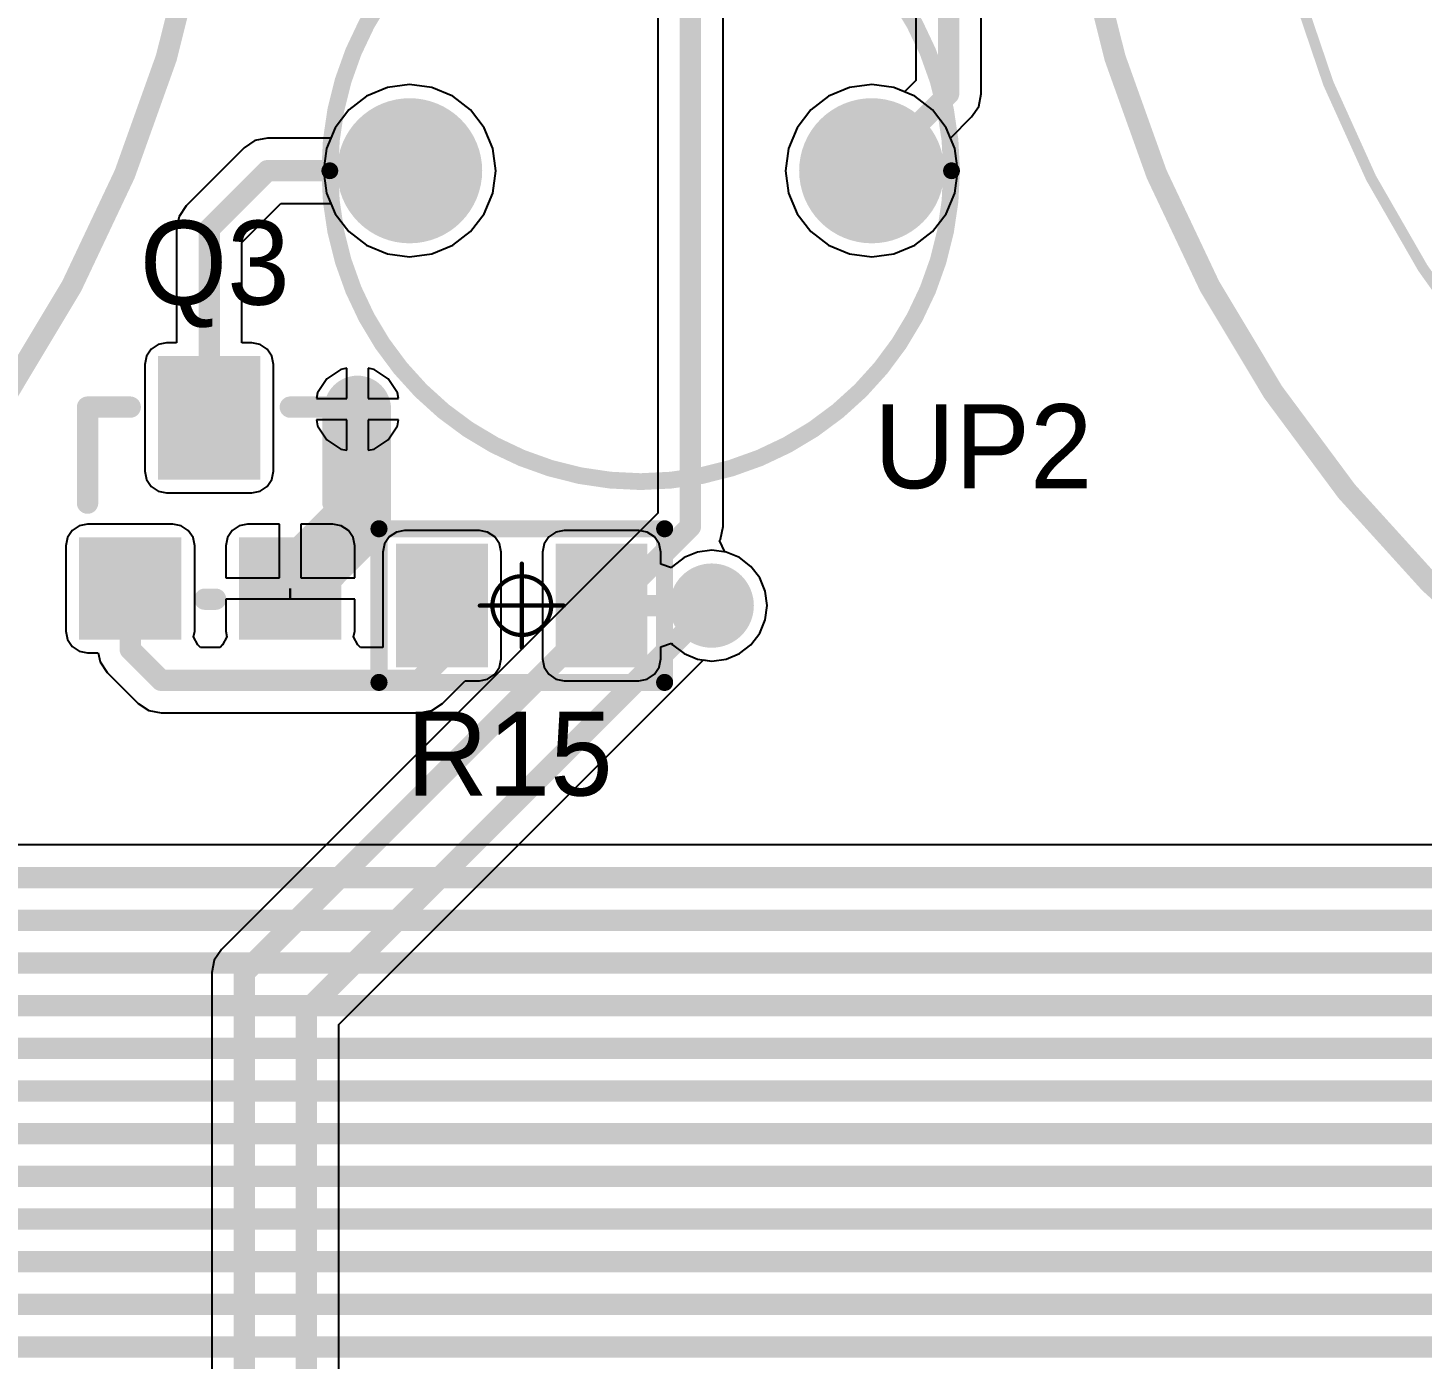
# Model space of a CAD drawing. Header units: millimetres. Extents: x 0.99 to 9.85, y 0.8 to 4.18.
# Drawn here: x 3.607 to 4.26, y 2.286 to 2.91 of the extents above; entities that cross this region are included whole.
import ezdxf

# ---------------------------------------------------------------- set-up
doc = ezdxf.new("R2010")
doc.units = ezdxf.units.MM
doc.header["$MEASUREMENT"] = 0
for name, color, linetype in [('BottomLayer', 5, 'Continuous'), ('BottomSolder', 6, 'Continuous'), ('Mechanical15', 56, 'Continuous'), ('MultiLayer', 9, 'Continuous'), ('PadHoleLayer', 156, 'Continuous'), ('TopLayer', 1, 'Continuous'), ('TopOverlay', 2, 'Continuous'), ('TopPaste', 8, 'Continuous'), ('TopSolder', 216, 'Continuous'), ('ViaHoleLayer', 16, 'Continuous')]:
    doc.layers.add(name, color=color, linetype=linetype)

# ---------------------------------------------------------------- blocks, each defined once
blk = doc.blocks.new('SOT_23_71')
at = {"layer": 'TopLayer'}
for points in [[(0.0195, 0.065), (-0.0205, 0.065), (0.0195, 0.015), (-0.0205, 0.015)], [(-0.0175, -0.02), (-0.0575, -0.02), (-0.0175, -0.06), (-0.0575, -0.06)], [(0.0575, -0.02), (0.0175, -0.02), (0.0575, -0.06), (0.0175, -0.06)]]:
    blk.add_solid(points, dxfattribs=at)
at = {"layer": 'TopOverlay', "const_width": 0.01}
for points in [[(-0.0575, 0), (-0.0575, 0.045)], [(-0.0575, 0.045), (-0.0375, 0.045)], [(0.0375, 0.045), (0.0575, 0.045)], [(0.0575, 0), (0.0575, 0.045)], [(-0.0025, -0.045), (0.0025, -0.045)]]:
    blk.add_lwpolyline(points, dxfattribs=at)
at = {"layer": 'TopOverlay', "const_width": 0.005}
for points in [[(-0.06, 0.045, 1), (-0.055, 0.045, 1)], [(-0.06, 0.045, 1), (-0.055, 0.045, 1)], [(-0.04, 0.045, 1), (-0.035, 0.045, 1)], [(0.035, 0.045, 1), (0.04, 0.045, 1)], [(0.055, 0.045, 1), (0.06, 0.045, 1)], [(0.055, 0.045, 1), (0.06, 0.045, 1)], [(-0.06, 0, 1), (-0.055, 0, 1)], [(0.055, 0, 1), (0.06, 0, 1)], [(-0.005, -0.045, 1), (0, -0.045, 1)], [(0, -0.045, 1), (0.005, -0.045, 1)]]:
    blk.add_lwpolyline(points, format="xyb", close=True, dxfattribs=at)
at = {"layer": 'TopPaste'}
for points in [[(0.0195, 0.065), (-0.0205, 0.065), (0.0195, 0.015), (-0.0205, 0.015)], [(-0.0175, -0.02), (-0.0575, -0.02), (-0.0175, -0.06), (-0.0575, -0.06)], [(0.0575, -0.02), (0.0175, -0.02), (0.0575, -0.06), (0.0175, -0.06)]]:
    blk.add_solid(points, dxfattribs=at)
at = {"layer": 'TopSolder'}
for points in [[(0.0235, 0.069), (-0.0245, 0.069), (0.0235, 0.011), (-0.0245, 0.011)], [(-0.0135, -0.016), (-0.0615, -0.016), (-0.0135, -0.064), (-0.0615, -0.064)], [(0.0615, -0.016), (0.0135, -0.016), (0.0615, -0.064), (0.0135, -0.064)]]:
    blk.add_solid(points, dxfattribs=at)
blk = doc.blocks.new('R_0805_L_83')
at = {"layer": 'Mechanical15', "const_width": 0.00197}
for points in [[(0, 0.01969), (0, -0.01969)], [(0.01969, 0), (-0.01969, 0)]]:
    blk.add_lwpolyline(points, dxfattribs=at)
at = {"layer": 'Mechanical15'}
for points, const_width in [([(-0.00049, 0.01969, 1), (0.00049, 0.01969, 1)], 0.000984), ([(0.01378, 0, 1), (-0.01378, 0, 1)], 0.00197), ([(-0.02018, 0, 1), (-0.01919, 0, 1)], 0.000984), ([(-0.01427, 0, 1), (-0.01329, 0, 1)], 0.000984), ([(0.01329, 0, 1), (0.01427, 0, 1)], 0.000984), ([(0.01919, 0, 1), (0.02018, 0, 1)], 0.000984), ([(-0.00049, -0.01969, 1), (0.00049, -0.01969, 1)], 0.000984)]:
    blk.add_lwpolyline(points, format="xyb", close=True, dxfattribs=dict(at, const_width=const_width))
at = {"layer": 'TopLayer'}
for points in [[(-0.0199, -0.025), (-0.0199, 0.025), (-0.0549, -0.025), (-0.0549, 0.025)], [(0.0549, -0.025), (0.0549, 0.025), (0.0199, -0.025), (0.0199, 0.025)]]:
    blk.add_solid(points, dxfattribs=at)
at = {"layer": 'TopOverlay', "const_width": 0.008}
for points in [[(0.06693, 0.036), (-0.06693, 0.036)], [(-0.06693, 0.036), (-0.06693, -0.036)], [(0.06693, 0.036), (0.06693, -0.036)], [(0.06693, -0.036), (-0.06693, -0.036)]]:
    blk.add_lwpolyline(points, dxfattribs=at)
at = {"layer": 'TopOverlay', "const_width": 0.004}
for points in [[(-0.06893, 0.036, 1), (-0.06493, 0.036, 1)], [(-0.06893, 0.036, 1), (-0.06493, 0.036, 1)], [(0.06493, 0.036, 1), (0.06893, 0.036, 1)], [(0.06493, 0.036, 1), (0.06893, 0.036, 1)], [(-0.06893, -0.036, 1), (-0.06493, -0.036, 1)], [(-0.06893, -0.036, 1), (-0.06493, -0.036, 1)], [(0.06493, -0.036, 1), (0.06893, -0.036, 1)], [(0.06493, -0.036, 1), (0.06893, -0.036, 1)]]:
    blk.add_lwpolyline(points, format="xyb", close=True, dxfattribs=at)
at = {"layer": 'TopPaste'}
for points in [[(-0.0199, -0.025), (-0.0199, 0.025), (-0.0549, -0.025), (-0.0549, 0.025)], [(0.0549, -0.025), (0.0549, 0.025), (0.0199, -0.025), (0.0199, 0.025)]]:
    blk.add_solid(points, dxfattribs=at)
at = {"layer": 'TopSolder'}
for points in [[(-0.0159, -0.029), (-0.0159, 0.029), (-0.0589, -0.029), (-0.0589, 0.029)], [(0.0589, -0.029), (0.0589, 0.029), (0.0159, -0.029), (0.0159, 0.029)]]:
    blk.add_solid(points, dxfattribs=at)
blk = doc.blocks.new('QS30_1_97')
at = {"layer": 'TopOverlay', "const_width": 0.01}
blk.add_lwpolyline([(0.59055, 0, 1), (-0.59055, 0, 1)], format="xyb", close=True, dxfattribs=at)
at = {"layer": 'TopOverlay', "const_width": 0.005}
blk.add_lwpolyline([(-0.15692, -0.47474, -6.211314), (0.15694, -0.47473)], format="xyb", dxfattribs=at)
blk = doc.blocks.new('QS30_1_98')
at = {"layer": 'TopOverlay'}
for points, const_width in [([(0.59055, 0, 1), (-0.59055, 0, 1)], 0.01), ([(0.43701, 0, 1), (-0.43701, 0, 1)], 0.005)]:
    blk.add_lwpolyline(points, format="xyb", close=True, dxfattribs=dict(at, const_width=const_width))
at = {"layer": 'TopOverlay', "const_width": 0.005}
blk.add_lwpolyline([(-0.15692, -0.47474, -6.211314), (0.15694, -0.47473)], format="xyb", dxfattribs=at)
blk = doc.blocks.new('N____103')
at = {"layer": 'BottomLayer', "const_width": 0.03}
for points in [[(-0.12327, 0, 1), (-0.09327, 0, 1)], [(0.09327, 0, 1), (0.12327, 0, 1)]]:
    blk.add_lwpolyline(points, format="xyb", close=True, dxfattribs=at)
at = {"layer": 'BottomSolder', "const_width": 0.034}
for points in [[(-0.12527, 0, 1), (-0.09127, 0, 1)], [(0.09127, 0, 1), (0.12527, 0, 1)]]:
    blk.add_lwpolyline(points, format="xyb", close=True, dxfattribs=at)
at = {"layer": 'MultiLayer', "const_width": 0.03}
for points in [[(-0.12327, 0, 1), (-0.09327, 0, 1)], [(0.09327, 0, 1), (0.12327, 0, 1)]]:
    blk.add_lwpolyline(points, format="xyb", close=True, dxfattribs=at)
at = {"layer": 'PadHoleLayer', "const_width": 0.01575}
for points in [[(-0.11614, 0, 1), (-0.10039, 0, 1)], [(0.10039, 0, 1), (0.11614, 0, 1)]]:
    blk.add_lwpolyline(points, format="xyb", close=True, dxfattribs=at)
at = {"layer": 'TopLayer', "const_width": 0.03}
for points in [[(-0.12327, 0, 1), (-0.09327, 0, 1)], [(0.09327, 0, 1), (0.12327, 0, 1)]]:
    blk.add_lwpolyline(points, format="xyb", close=True, dxfattribs=at)
at = {"layer": 'TopOverlay'}
for points, const_width in [([(0.14567, 0, 1), (-0.14567, 0, 1)], 0.00787), ([(-0.14764, 0, 1), (-0.1437, 0, 1)], 0.00394), ([(0.1437, 0, 1), (0.14764, 0, 1)], 0.00394)]:
    blk.add_lwpolyline(points, format="xyb", close=True, dxfattribs=dict(at, const_width=const_width))
at = {"layer": 'TopSolder', "const_width": 0.034}
for points in [[(-0.12527, 0, 1), (-0.09127, 0, 1)], [(0.09127, 0, 1), (0.12527, 0, 1)]]:
    blk.add_lwpolyline(points, format="xyb", close=True, dxfattribs=at)

msp = doc.modelspace()

# ---------------------------------------------------------------- linework, layer by layer
at = {"layer": 'BottomLayer'}
for p, q in [((3.90171, 2.96519), (3.90171, 2.68233)), ((3.93229, 2.676), (3.93229, 2.95886)), ((3.77499, 2.88173), (3.76526, 2.8777)), ((3.78543, 2.88311), (3.77499, 2.88173)), ((3.79588, 2.88173), (3.78543, 2.88311)), ((3.80561, 2.8777), (3.79588, 2.88173)), ((3.99153, 2.88173), (3.9818, 2.8777)), ((4.00197, 2.88311), (3.99153, 2.88173)), ((4.01241, 2.88173), (4.00197, 2.88311)), ((4.02214, 2.8777), (4.01241, 2.88173)), ((3.76526, 2.8777), (3.7569, 2.87129)), ((3.81396, 2.87129), (3.80561, 2.8777)), ((3.9818, 2.8777), (3.97344, 2.87129)), ((4.0305, 2.87129), (4.02214, 2.8777)), ((3.7569, 2.87129), (3.75049, 2.86294)), ((3.82037, 2.86294), (3.81396, 2.87129)), ((3.97344, 2.87129), (3.96703, 2.86294)), ((4.03691, 2.86294), (4.0305, 2.87129)), ((3.75049, 2.86294), (3.74646, 2.85321)), ((3.8244, 2.85321), (3.82037, 2.86294)), ((3.96703, 2.86294), (3.963, 2.85321)), ((4.04094, 2.85321), (4.03691, 2.86294)), ((3.74646, 2.85321), (3.74509, 2.84276)), ((3.82578, 2.84276), (3.8244, 2.85321)), ((3.963, 2.85321), (3.96162, 2.84276)), ((4.04231, 2.84276), (4.04094, 2.85321)), ((3.74509, 2.84276), (3.74646, 2.83232)), ((3.8244, 2.83232), (3.82578, 2.84276)), ((3.96162, 2.84276), (3.963, 2.83232)), ((4.04094, 2.83232), (4.04231, 2.84276)), ((3.74646, 2.83232), (3.75049, 2.82259)), ((3.82037, 2.82259), (3.8244, 2.83232)), ((3.963, 2.83232), (3.96703, 2.82259)), ((4.03691, 2.82259), (4.04094, 2.83232)), ((3.75049, 2.82259), (3.7569, 2.81424)), ((3.81396, 2.81424), (3.82037, 2.82259)), ((3.96703, 2.82259), (3.97344, 2.81424)), ((4.0305, 2.81424), (4.03691, 2.82259)), ((3.7569, 2.81424), (3.76526, 2.80782)), ((3.80561, 2.80782), (3.81396, 2.81424)), ((3.97344, 2.81424), (3.9818, 2.80782)), ((4.02214, 2.80782), (4.0305, 2.81424)), ((3.76526, 2.80782), (3.77499, 2.80379)), ((3.77499, 2.80379), (3.78543, 2.80242)), ((3.78543, 2.80242), (3.79588, 2.80379)), ((3.79588, 2.80379), (3.80561, 2.80782)), ((3.9818, 2.80782), (3.99153, 2.80379)), ((3.99153, 2.80379), (4.00197, 2.80242)), ((4.00197, 2.80242), (4.01241, 2.80379)), ((4.01241, 2.80379), (4.02214, 2.80782)), ((3.74669, 2.74531), (3.74231, 2.73874)), ((3.75326, 2.74969), (3.74669, 2.74531)), ((3.756, 2.75024), (3.75326, 2.74969)), ((3.756, 2.736), (3.756, 2.75024)), ((3.76874, 2.74969), (3.766, 2.75024)), ((3.766, 2.75024), (3.766, 2.736)), ((3.77531, 2.74531), (3.76874, 2.74969)), ((3.77969, 2.73874), (3.77531, 2.74531)), ((3.74231, 2.73874), (3.74176, 2.736)), ((3.78024, 2.736), (3.77969, 2.73874)), ((3.74176, 2.736), (3.756, 2.736)), ((3.766, 2.736), (3.78024, 2.736)), ((3.756, 2.726), (3.74176, 2.726)), ((3.74176, 2.726), (3.74231, 2.72326)), ((3.756, 2.71176), (3.756, 2.726)), ((3.78024, 2.726), (3.766, 2.726)), ((3.766, 2.726), (3.766, 2.71176)), ((3.77969, 2.72326), (3.78024, 2.726)), ((3.74231, 2.72326), (3.74669, 2.71669)), ((3.77531, 2.71669), (3.77969, 2.72326)), ((3.74669, 2.71669), (3.75326, 2.71231)), ((3.75326, 2.71231), (3.756, 2.71176)), ((3.766, 2.71176), (3.76874, 2.71231)), ((3.76874, 2.71231), (3.77531, 2.71669)), ((3.90171, 2.68233), (3.69719, 2.47781)), ((3.93113, 2.67015), (3.93229, 2.676)), ((3.93072, 2.66953), (3.93113, 2.67015)), ((3.93315, 2.66416), (3.93072, 2.66953)), ((3.93372, 2.66409), (3.93315, 2.66416)), ((3.93998, 2.66149), (3.93372, 2.66409)), ((3.94536, 2.65737), (3.93998, 2.66149)), ((3.94949, 2.65199), (3.94536, 2.65737)), ((3.95208, 2.64572), (3.94949, 2.65199)), ((3.95297, 2.639), (3.95208, 2.64572)), ((3.95208, 2.63228), (3.95297, 2.639)), ((3.94949, 2.62602), (3.95208, 2.63228)), ((3.93998, 2.61651), (3.94536, 2.62064)), ((3.94536, 2.62064), (3.94949, 2.62602)), ((3.75229, 2.44267), (3.92316, 2.61354)), ((3.92316, 2.61354), (3.927, 2.61303)), ((3.927, 2.61303), (3.93372, 2.61392)), ((3.93372, 2.61392), (3.93998, 2.61651)), ((3.69719, 2.47781), (3.69387, 2.47285)), ((3.69387, 2.47285), (3.69271, 2.467)), ((3.69271, 2.467), (3.69271, 1.88172)), ((3.75229, 1.91568), (3.75229, 2.44267))]:
    msp.add_line(p, q, dxfattribs=at)
at = {"layer": 'BottomLayer', "const_width": 0.01}
for points in [[(3.917, 2.676), (3.917, 2.96519)], [(3.708, 2.467), (3.917, 2.676)], [(3.737, 2.44901), (3.927, 2.639)], [(3.708, 1.88172), (3.708, 2.467)], [(3.737, 1.881), (3.737, 2.44901)]]:
    msp.add_lwpolyline(points, dxfattribs=at)
at = {"layer": 'BottomLayer'}
for points, const_width in [([(3.75608, 2.731, 1), (3.76592, 2.731, 1)], 0.00984), ([(3.9145, 2.676, 1), (3.9195, 2.676, 1)], 0.005), ([(3.9145, 2.676, 1), (3.9195, 2.676, 1)], 0.005), ([(3.91912, 2.639, 1), (3.93487, 2.639, 1)], 0.01575), ([(3.9245, 2.639, 1), (3.9295, 2.639, 1)], 0.005), ([(3.7055, 2.467, 1), (3.7105, 2.467, 1)], 0.005), ([(3.7055, 2.467, 1), (3.7105, 2.467, 1)], 0.005), ([(3.7345, 2.44901, 1), (3.7395, 2.44901, 1)], 0.005), ([(3.7345, 2.44901, 1), (3.7395, 2.44901, 1)], 0.005)]:
    msp.add_lwpolyline(points, format="xyb", close=True, dxfattribs=dict(at, const_width=const_width))
at = {"layer": 'BottomSolder'}
for points, const_width in [([(3.75408, 2.731, 1), (3.76792, 2.731, 1)], 0.01384), ([(3.91712, 2.639, 1), (3.93687, 2.639, 1)], 0.01975)]:
    msp.add_lwpolyline(points, format="xyb", close=True, dxfattribs=dict(at, const_width=const_width))
at = {"layer": 'MultiLayer'}
for points, const_width in [([(3.75608, 2.731, 1), (3.76592, 2.731, 1)], 0.00984), ([(3.91912, 2.639, 1), (3.93487, 2.639, 1)], 0.01575)]:
    msp.add_lwpolyline(points, format="xyb", close=True, dxfattribs=dict(at, const_width=const_width))
at = {"layer": 'PadHoleLayer', "const_width": 0.00787}
msp.add_lwpolyline([(3.92306, 2.639, 1), (3.93093, 2.639, 1)], format="xyb", close=True, dxfattribs=at)
at = {"layer": 'TopLayer'}
for p, q in [((4.0227, 3.02991), (4.0227, 2.88513)), ((4.05329, 2.87879), (4.05329, 3.02991)), ((3.77499, 2.88173), (3.76526, 2.8777)), ((3.78543, 2.88311), (3.77499, 2.88173)), ((3.79588, 2.88173), (3.78543, 2.88311)), ((3.80561, 2.8777), (3.79588, 2.88173)), ((3.99153, 2.88173), (3.9818, 2.8777)), ((4.00197, 2.88311), (3.99153, 2.88173)), ((4.01241, 2.88173), (4.00197, 2.88311)), ((4.01729, 2.87971), (4.01241, 2.88173)), ((4.0227, 2.88513), (4.01729, 2.87971)), ((3.76526, 2.8777), (3.7569, 2.87129)), ((3.81396, 2.87129), (3.80561, 2.8777)), ((3.9818, 2.8777), (3.97344, 2.87129)), ((4.05213, 2.87294), (4.05329, 2.87879)), ((3.7569, 2.87129), (3.75049, 2.86294)), ((3.82037, 2.86294), (3.81396, 2.87129)), ((3.97344, 2.87129), (3.96703, 2.86294)), ((4.04881, 2.86798), (4.05213, 2.87294)), ((3.75049, 2.86294), (3.74847, 2.85806)), ((3.8244, 2.85321), (3.82037, 2.86294)), ((3.96703, 2.86294), (3.963, 2.85321)), ((4.03892, 2.85808), (4.04881, 2.86798)), ((3.71291, 2.85689), (3.70795, 2.85358)), ((3.71876, 2.85806), (3.71291, 2.85689)), ((3.74847, 2.85806), (3.71876, 2.85806)), ((4.04094, 2.85321), (4.03892, 2.85808)), ((3.70795, 2.85358), (3.68069, 2.82631)), ((3.82578, 2.84276), (3.8244, 2.85321)), ((3.963, 2.85321), (3.96162, 2.84276)), ((4.04231, 2.84276), (4.04094, 2.85321)), ((3.8244, 2.83232), (3.82578, 2.84276)), ((3.96162, 2.84276), (3.963, 2.83232)), ((4.04094, 2.83232), (4.04231, 2.84276)), ((3.82037, 2.82259), (3.8244, 2.83232)), ((3.963, 2.83232), (3.96703, 2.82259)), ((4.03691, 2.82259), (4.04094, 2.83232)), ((3.68069, 2.82631), (3.67737, 2.82135)), ((3.70679, 2.80917), (3.7251, 2.82747)), ((3.7251, 2.82747), (3.74847, 2.82747)), ((3.74847, 2.82747), (3.75049, 2.82259)), ((3.75049, 2.82259), (3.7569, 2.81424)), ((3.81396, 2.81424), (3.82037, 2.82259)), ((3.96703, 2.82259), (3.97344, 2.81424)), ((4.0305, 2.81424), (4.03691, 2.82259)), ((3.67737, 2.82135), (3.67621, 2.8155)), ((3.67621, 2.8155), (3.67621, 2.7622)), ((3.7569, 2.81424), (3.76526, 2.80782)), ((3.80561, 2.80782), (3.81396, 2.81424)), ((3.97344, 2.81424), (3.9818, 2.80782)), ((4.02214, 2.80782), (4.0305, 2.81424)), ((3.70679, 2.7622), (3.70679, 2.80917)), ((3.76526, 2.80782), (3.77499, 2.80379)), ((3.77499, 2.80379), (3.78543, 2.80242)), ((3.78543, 2.80242), (3.79588, 2.80379)), ((3.79588, 2.80379), (3.80561, 2.80782)), ((3.9818, 2.80782), (3.99153, 2.80379)), ((3.99153, 2.80379), (4.00197, 2.80242)), ((4.00197, 2.80242), (4.01241, 2.80379)), ((4.01241, 2.80379), (4.02214, 2.80782)), ((3.66429, 2.75921), (3.66208, 2.7559)), ((3.6676, 2.76142), (3.66429, 2.75921)), ((3.6715, 2.7622), (3.6676, 2.76142)), ((3.67621, 2.7622), (3.6715, 2.7622)), ((3.7115, 2.7622), (3.70679, 2.7622)), ((3.7154, 2.76142), (3.7115, 2.7622)), ((3.71871, 2.75921), (3.7154, 2.76142)), ((3.72092, 2.7559), (3.71871, 2.75921)), ((3.66208, 2.7559), (3.6613, 2.752)), ((3.6613, 2.752), (3.6613, 2.702)), ((3.7217, 2.752), (3.72092, 2.7559)), ((3.7217, 2.702), (3.7217, 2.752)), ((3.74669, 2.74531), (3.74231, 2.73874)), ((3.75326, 2.74969), (3.74669, 2.74531)), ((3.756, 2.75024), (3.75326, 2.74969)), ((3.756, 2.736), (3.756, 2.75024)), ((3.76874, 2.74969), (3.766, 2.75024)), ((3.766, 2.75024), (3.766, 2.736)), ((3.77531, 2.74531), (3.76874, 2.74969)), ((3.77969, 2.73874), (3.77531, 2.74531)), ((3.74231, 2.73874), (3.74176, 2.736)), ((3.78024, 2.736), (3.77969, 2.73874)), ((3.74176, 2.736), (3.756, 2.736)), ((3.766, 2.736), (3.78024, 2.736)), ((3.756, 2.726), (3.74176, 2.726)), ((3.74176, 2.726), (3.74231, 2.72326)), ((3.756, 2.71176), (3.756, 2.726)), ((3.78024, 2.726), (3.766, 2.726)), ((3.766, 2.726), (3.766, 2.71176)), ((3.77969, 2.72326), (3.78024, 2.726)), ((3.74231, 2.72326), (3.74669, 2.71669)), ((3.77531, 2.71669), (3.77969, 2.72326)), ((3.74669, 2.71669), (3.75326, 2.71231)), ((3.75326, 2.71231), (3.756, 2.71176)), ((3.766, 2.71176), (3.76874, 2.71231)), ((3.76874, 2.71231), (3.77531, 2.71669)), ((3.6613, 2.702), (3.66208, 2.6981)), ((3.72092, 2.6981), (3.7217, 2.702)), ((3.66208, 2.6981), (3.66429, 2.69479)), ((3.66429, 2.69479), (3.6676, 2.69258)), ((3.6676, 2.69258), (3.6715, 2.6918)), ((3.7115, 2.6918), (3.7154, 2.69258)), ((3.7154, 2.69258), (3.71871, 2.69479)), ((3.71871, 2.69479), (3.72092, 2.6981)), ((3.6715, 2.6918), (3.7115, 2.6918)), ((3.62729, 2.67421), (3.62508, 2.6709)), ((3.6306, 2.67642), (3.62729, 2.67421)), ((3.6345, 2.6772), (3.6306, 2.67642)), ((3.6745, 2.6772), (3.6345, 2.6772)), ((3.6784, 2.67642), (3.6745, 2.6772)), ((3.68171, 2.67421), (3.6784, 2.67642)), ((3.68392, 2.6709), (3.68171, 2.67421)), ((3.70229, 2.67421), (3.70008, 2.6709)), ((3.7056, 2.67642), (3.70229, 2.67421)), ((3.7095, 2.6772), (3.7056, 2.67642)), ((3.7245, 2.6772), (3.7095, 2.6772)), ((3.7245, 2.652), (3.7245, 2.6772)), ((3.7495, 2.6772), (3.7345, 2.6772)), ((3.7345, 2.6772), (3.7345, 2.652)), ((3.7534, 2.67642), (3.7495, 2.6772)), ((3.75671, 2.67421), (3.7534, 2.67642)), ((3.75892, 2.6709), (3.75671, 2.67421)), ((3.7792, 2.67342), (3.77589, 2.67121)), ((3.7831, 2.6742), (3.7792, 2.67342)), ((3.8181, 2.6742), (3.7831, 2.6742)), ((3.822, 2.67342), (3.8181, 2.6742)), ((3.82531, 2.67121), (3.822, 2.67342)), ((3.854, 2.67342), (3.8507, 2.67121)), ((3.8579, 2.6742), (3.854, 2.67342)), ((3.8929, 2.6742), (3.8579, 2.6742)), ((3.89681, 2.67342), (3.8929, 2.6742)), ((3.90011, 2.67121), (3.89681, 2.67342)), ((3.62508, 2.6709), (3.6243, 2.667)), ((3.6243, 2.667), (3.6243, 2.627)), ((3.6847, 2.667), (3.68392, 2.6709)), ((3.6847, 2.627), (3.6847, 2.667)), ((3.70008, 2.6709), (3.6993, 2.667)), ((3.6993, 2.667), (3.6993, 2.652)), ((3.7597, 2.667), (3.75892, 2.6709)), ((3.7597, 2.652), (3.7597, 2.667)), ((3.77368, 2.66791), (3.77291, 2.664)), ((3.77589, 2.67121), (3.77368, 2.66791)), ((3.82752, 2.66791), (3.82531, 2.67121)), ((3.8283, 2.664), (3.82752, 2.66791)), ((3.84849, 2.66791), (3.84771, 2.664)), ((3.8507, 2.67121), (3.84849, 2.66791)), ((3.90232, 2.66791), (3.90011, 2.67121)), ((3.9031, 2.664), (3.90232, 2.66791)), ((3.77291, 2.664), (3.77291, 2.61929)), ((3.8283, 2.614), (3.8283, 2.664)), ((3.84771, 2.664), (3.84771, 2.614)), ((3.9031, 2.65837), (3.9031, 2.664)), ((3.91401, 2.66149), (3.90863, 2.65737)), ((3.92028, 2.66409), (3.91401, 2.66149)), ((3.927, 2.66497), (3.92028, 2.66409)), ((3.93372, 2.66409), (3.927, 2.66497)), ((3.93998, 2.66149), (3.93372, 2.66409)), ((3.94536, 2.65737), (3.93998, 2.66149)), ((3.9081, 2.65667), (3.9031, 2.65837)), ((3.90863, 2.65737), (3.9081, 2.65667)), ((3.94949, 2.65199), (3.94536, 2.65737)), ((3.6993, 2.652), (3.7245, 2.652)), ((3.7295, 2.642), (3.7295, 2.647)), ((3.7295, 2.647), (3.7295, 2.647)), ((3.7295, 2.647), (3.7295, 2.642)), ((3.7345, 2.652), (3.7597, 2.652)), ((3.95208, 2.64572), (3.94949, 2.65199)), ((3.7295, 2.642), (3.6993, 2.642)), ((3.6993, 2.642), (3.6993, 2.627)), ((3.7597, 2.642), (3.7295, 2.642)), ((3.7597, 2.627), (3.7597, 2.642)), ((3.95297, 2.639), (3.95208, 2.64572)), ((3.95208, 2.63228), (3.95297, 2.639)), ((3.6243, 2.627), (3.62508, 2.6231)), ((3.68416, 2.62429), (3.6847, 2.627)), ((3.6993, 2.627), (3.69984, 2.62429)), ((3.75916, 2.62429), (3.7597, 2.627)), ((3.94949, 2.62602), (3.95208, 2.63228)), ((3.62508, 2.6231), (3.62729, 2.61979)), ((3.68622, 2.62057), (3.68416, 2.62429)), ((3.68739, 2.61929), (3.68622, 2.62057)), ((3.69778, 2.62057), (3.69661, 2.61929)), ((3.69984, 2.62429), (3.69778, 2.62057)), ((3.76122, 2.62057), (3.75916, 2.62429)), ((3.76239, 2.61929), (3.76122, 2.62057)), ((3.9031, 2.61964), (3.9081, 2.62133)), ((3.9081, 2.62133), (3.90863, 2.62064)), ((3.90863, 2.62064), (3.91401, 2.61651)), ((3.93998, 2.61651), (3.94536, 2.62064)), ((3.94536, 2.62064), (3.94949, 2.62602)), ((3.62729, 2.61979), (3.6306, 2.61758)), ((3.6306, 2.61758), (3.6345, 2.6168)), ((3.6345, 2.6168), (3.63954, 2.6168)), ((3.63954, 2.6168), (3.64037, 2.61265)), ((3.69661, 2.61929), (3.68739, 2.61929)), ((3.77291, 2.61929), (3.76239, 2.61929)), ((3.82752, 2.6101), (3.8283, 2.614)), ((3.84771, 2.614), (3.84849, 2.6101)), ((3.90232, 2.6101), (3.9031, 2.614)), ((3.9031, 2.614), (3.9031, 2.61964)), ((3.91401, 2.61651), (3.92028, 2.61392)), ((3.92028, 2.61392), (3.927, 2.61303)), ((3.927, 2.61303), (3.93372, 2.61392)), ((3.93372, 2.61392), (3.93998, 2.61651)), ((3.64037, 2.61265), (3.64369, 2.60769)), ((3.64369, 2.60769), (3.65819, 2.59319)), ((3.82531, 2.60679), (3.82752, 2.6101)), ((3.84849, 2.6101), (3.8507, 2.60679)), ((3.90011, 2.60679), (3.90232, 2.6101)), ((3.80081, 2.59319), (3.81142, 2.60379)), ((3.81142, 2.60379), (3.81143, 2.60381)), ((3.81143, 2.60381), (3.8181, 2.60381)), ((3.8181, 2.60381), (3.822, 2.60458)), ((3.822, 2.60458), (3.82531, 2.60679)), ((3.8507, 2.60679), (3.854, 2.60458)), ((3.854, 2.60458), (3.8579, 2.60381)), ((3.8579, 2.60381), (3.8929, 2.60381)), ((3.8929, 2.60381), (3.89681, 2.60458)), ((3.89681, 2.60458), (3.90011, 2.60679)), ((3.65819, 2.59319), (3.66315, 2.58987)), ((3.66315, 2.58987), (3.669, 2.58871)), ((3.669, 2.58871), (3.79, 2.58871)), ((3.79, 2.58871), (3.79585, 2.58987)), ((3.79585, 2.58987), (3.80081, 2.59319)), ((4.54656, 2.52685), (3.54778, 2.52685))]:
    msp.add_line(p, q, dxfattribs=at)
for points, const_width in [([(4.038, 2.87879), (4.038, 3.0576)], 0.01), ([(4.00197, 2.84276), (4.038, 2.87879)], 0.01), ([(3.6915, 2.8155), (3.71876, 2.84276)], 0.01), ([(3.71876, 2.84276), (3.78543, 2.84276)], 0.01), ([(3.78543, 2.84276), (3.7885, 2.8397)], 0.01), ([(3.6915, 2.727), (3.6915, 2.8155)], 0.01), ([(3.761, 2.6785), (3.761, 2.731)], 0.0315), ([(3.7295, 2.647), (3.761, 2.6785)], 0.0315), ([(3.6545, 2.6185), (3.6545, 2.647)], 0.01), ([(3.8006, 2.6146), (3.8006, 2.639)], 0.01), ([(3.8754, 2.639), (3.927, 2.639)], 0.01), ([(3.6545, 2.6185), (3.669, 2.604)], 0.01), ([(3.79, 2.604), (3.8006, 2.6146)], 0.01), ([(3.669, 2.604), (3.79, 2.604)], 0.01), ([(3.54144, 2.51156), (5.36044, 2.51156)], 0.01), ([(3.53044, 2.49156), (5.34987, 2.49156)], 0.01), ([(3.52144, 2.47156), (5.34159, 2.47156)], 0.01), ([(3.51173, 2.45156), (5.3333, 2.45156)], 0.01), ([(3.50344, 2.43156), (5.32502, 2.43156)], 0.01), ([(3.49101, 2.41156), (5.31674, 2.41156)], 0.01), ([(3.48272, 2.39156), (5.30845, 2.39156)], 0.01), ([(3.47444, 2.37156), (5.30017, 2.37156)], 0.01), ([(3.46344, 2.35156), (5.29188, 2.35156)], 0.01), ([(3.45015, 2.33156), (5.28244, 2.33156)], 0.01), ([(3.44186, 2.31156), (5.27416, 2.31156)], 0.01), ([(3.43358, 2.29156), (5.25344, 2.29156)], 0.01)]:
    msp.add_lwpolyline(points, dxfattribs=dict(at, const_width=const_width))
for points, const_width in [([(4.0355, 2.87879, 1), (4.0405, 2.87879, 1)], 0.005), ([(4.0355, 2.87879, 1), (4.0405, 2.87879, 1)], 0.005), ([(3.71626, 2.84276, 1), (3.72126, 2.84276, 1)], 0.005), ([(3.71626, 2.84276, 1), (3.72126, 2.84276, 1)], 0.005), ([(3.78293, 2.84276, 1), (3.78793, 2.84276, 1)], 0.005), ([(3.78293, 2.84276, 1), (3.78793, 2.84276, 1)], 0.005), ([(3.786, 2.8397, 1), (3.791, 2.8397, 1)], 0.005), ([(3.99947, 2.84276, 1), (4.00447, 2.84276, 1)], 0.005), ([(3.689, 2.8155, 1), (3.694, 2.8155, 1)], 0.005), ([(3.689, 2.8155, 1), (3.694, 2.8155, 1)], 0.005), ([(3.75313, 2.731, 1), (3.76887, 2.731, 1)], 0.01575), ([(3.75608, 2.731, 1), (3.76592, 2.731, 1)], 0.00984), ([(3.689, 2.727, 1), (3.694, 2.727, 1)], 0.005), ([(3.75313, 2.6785, 1), (3.76887, 2.6785, 1)], 0.01575), ([(3.75313, 2.6785, 1), (3.76887, 2.6785, 1)], 0.01575), ([(3.72163, 2.647, 1), (3.73737, 2.647, 1)], 0.01575), ([(3.91912, 2.639, 1), (3.93487, 2.639, 1)], 0.01575), ([(3.652, 2.647, 1), (3.657, 2.647, 1)], 0.005), ([(3.7981, 2.639, 1), (3.8031, 2.639, 1)], 0.005), ([(3.8729, 2.639, 1), (3.8779, 2.639, 1)], 0.005), ([(3.9245, 2.639, 1), (3.9295, 2.639, 1)], 0.005), ([(3.652, 2.6185, 1), (3.657, 2.6185, 1)], 0.005), ([(3.652, 2.6185, 1), (3.657, 2.6185, 1)], 0.005), ([(3.7981, 2.6146, 1), (3.8031, 2.6146, 1)], 0.005), ([(3.7981, 2.6146, 1), (3.8031, 2.6146, 1)], 0.005), ([(3.6665, 2.604, 1), (3.6715, 2.604, 1)], 0.005), ([(3.6665, 2.604, 1), (3.6715, 2.604, 1)], 0.005), ([(3.7875, 2.604, 1), (3.7925, 2.604, 1)], 0.005), ([(3.7875, 2.604, 1), (3.7925, 2.604, 1)], 0.005)]:
    msp.add_lwpolyline(points, format="xyb", close=True, dxfattribs=dict(at, const_width=const_width))
at = {"layer": 'TopSolder'}
for points, const_width in [([(3.75408, 2.731, 1), (3.76792, 2.731, 1)], 0.01384), ([(3.91712, 2.639, 1), (3.93687, 2.639, 1)], 0.01975)]:
    msp.add_lwpolyline(points, format="xyb", close=True, dxfattribs=dict(at, const_width=const_width))
at = {"layer": 'ViaHoleLayer', "const_width": 0.00492}
msp.add_lwpolyline([(3.75854, 2.731, 1), (3.76346, 2.731, 1)], format="xyb", close=True, dxfattribs=at)

# ---------------------------------------------------------------- block references
for name, p in [('QS30_1_97', (3.1063, 3.06717)), ('QS30_1_98', (4.6811, 3.06717)), ('N____103', (3.8937, 2.84276)), ('SOT_23_71', (3.692, 2.687))]:
    msp.add_blockref(name, p)
at = {"rotation": 180}
msp.add_blockref('R_0805_L_83', (3.838, 2.639), dxfattribs=at)

# ---------------------------------------------------------------- texts
at = {"layer": 'TopOverlay'}
for s, p in [('Q3', (3.659, 2.78)), ('UP2', (4.003, 2.694)), ('R15', (3.784, 2.55))]:
    msp.add_text(s, height=0.03937, dxfattribs=at).set_placement(p)

doc.saveas('drawing.dxf')
